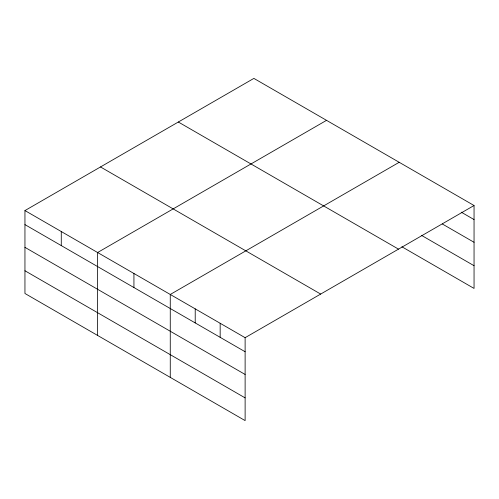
<?xml version="1.0" encoding="UTF-8"?>
<svg xmlns="http://www.w3.org/2000/svg" width="499" height="499" viewBox="0 0 499 499"><rect width="100%" height="100%" fill="white"/><g stroke="black" fill="none" stroke-linecap="round" stroke-linejoin="round"><path stroke-width="0.75" d="M474.05 205.513L253.879 78.399L24.95 210.572L24.95 293.487L245.121 420.601L245.121 337.686L474.05 205.513L474.05 288.428L401.888 246.768M326.533 120.346L97.604 252.519L97.604 335.434M399.194 162.294L170.265 294.466L170.265 377.381M461.238 212.169L474.05 219.566M442.351 223.995L474.05 242.289M421.449 235.335L474.05 265.705M178.33 122.018L398.501 249.132M100.499 166.953L320.67 294.067M24.95 210.572L245.121 337.686M24.95 224.625L245.121 351.739M24.95 247.348L245.121 374.462M24.95 270.764L245.121 397.878M220.165 323.277L220.165 337.336M195.215 308.875L195.215 322.928M133.932 273.496L133.932 287.549M61.277 231.548L61.277 245.602"/></g></svg>
